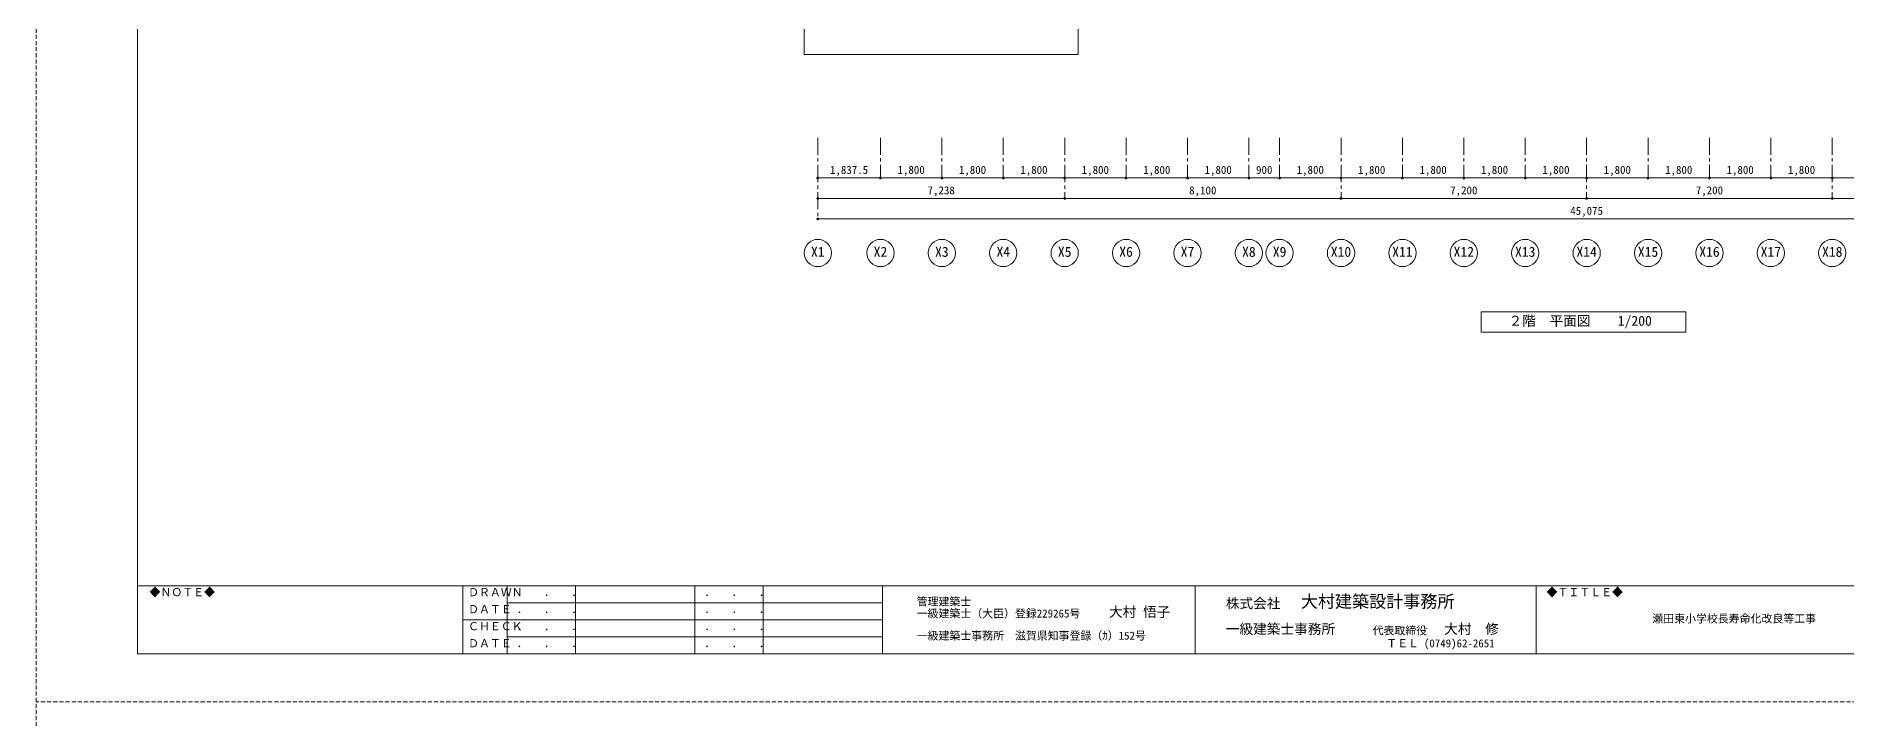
# Model space of a CAD drawing. Units: millimetres at full size, sheet at 1:100. Extents: x -84100 to 167013, y -59450 to 59350.
# Drawn here: x -84100 to -31028, y -549 to 19471 of the extents above; entities that cross this region are included whole.
import ezdxf
from ezdxf.enums import TextEntityAlignment as Align

# ---------------------------------------------------------------- set-up
doc = ezdxf.new("R2010")
doc.units = ezdxf.units.MM
doc.header["$LTSCALE"] = 100
doc.header["$PDMODE"] = 32
doc.header["$PDSIZE"] = 50
doc.linetypes.add('CHAIN1', pattern=[8, 5, -1, 1, -1])
doc.linetypes.add('DASHED1', pattern=[1.8, 1.2, -0.6])
for name, color, linetype, lineweight in [('0-5_通芯符号', 3, 'CHAIN1', 9), ('0-6_寸法線', 3, 'Continuous', 9), ('0-C_部屋種別', 7, 'Continuous', 9), ('1-9_敷地方位', 4, 'Continuous', 9), ('F-0', 3, 'Continuous', 9)]:
    doc.layers.add(name, color=color, linetype=linetype, lineweight=lineweight)
doc.styles.add('ＭＳ ゴシック', font='')
doc.styles.get('ＭＳ ゴシック').set_extended_font_data('MS Gothic')

msp = doc.modelspace()

# ---------------------------------------------------------------- linework, layer by layer
at = {"layer": '0-5_通芯符号'}
for p, q in [((-61191, 16493.7), (-61191, 14112.6)), ((-59353.5, 16493.7), (-59353.5, 15312.6)), ((-57553.5, 16493.7), (-57553.5, 15312.6)), ((-55753.5, 16493.7), (-55753.5, 15312.6)), ((-53953.5, 16493.7), (-53953.5, 14712.6)), ((-52153.5, 16493.7), (-52153.5, 15312.6)), ((-50353.5, 16493.7), (-50353.5, 15312.6)), ((-48553.5, 16493.7), (-48553.5, 15312.6)), ((-47653.5, 16493.7), (-47653.5, 15312.6)), ((-45853.5, 16493.7), (-45853.5, 14712.6)), ((-44053.5, 16493.7), (-44053.5, 15312.6)), ((-42253.5, 16493.7), (-42253.5, 15312.6)), ((-40453.5, 16493.7), (-40453.5, 15312.6)), ((-38653.5, 16493.7), (-38653.5, 14712.6)), ((-36853.5, 16493.7), (-36853.5, 15312.6)), ((-35053.5, 16493.7), (-35053.5, 15312.6)), ((-33253.5, 16493.7), (-33253.5, 15312.6)), ((-31453.5, 16493.7), (-31453.5, 14712.6))]:
    msp.add_line(p, q, dxfattribs=at)
at = {"layer": '0-5_通芯符号', "linetype": 'Continuous'}
msp.add_line((-61191, 14112.6), (-16116, 14112.6), dxfattribs=at)
for points in [[(-61191, 15312.6), (-59353.5, 15312.6), (-57553.5, 15312.6), (-55753.5, 15312.6), (-53953.5, 15312.6), (-52153.5, 15312.6), (-50353.5, 15312.6), (-48553.5, 15312.6), (-47653.5, 15312.6), (-45853.5, 15312.6), (-44053.5, 15312.6), (-42253.5, 15312.6), (-40453.5, 15312.6), (-38653.5, 15312.6), (-36853.5, 15312.6), (-35053.5, 15312.6), (-33253.5, 15312.6), (-31453.5, 15312.6), (-29653.5, 15312.6)], [(-61191, 14712.6), (-53953.5, 14712.6), (-45853.5, 14712.6), (-38653.5, 14712.6), (-31453.5, 14712.6), (-24253.5, 14712.6), (-16116, 14712.6)]]:
    msp.add_lwpolyline(points, dxfattribs=at)
at = {"layer": '0-5_通芯符号'}
for p in [(-61191, 15312.6), (-59353.5, 15312.6), (-57553.5, 15312.6), (-55753.5, 15312.6), (-53953.5, 15312.6), (-52153.5, 15312.6), (-50353.5, 15312.6), (-48553.5, 15312.6), (-47653.5, 15312.6), (-45853.5, 15312.6), (-44053.5, 15312.6), (-42253.5, 15312.6), (-40453.5, 15312.6), (-38653.5, 15312.6), (-36853.5, 15312.6), (-35053.5, 15312.6), (-33253.5, 15312.6), (-31453.5, 15312.6), (-61191, 14712.6), (-53953.5, 14712.6), (-45853.5, 14712.6), (-38653.5, 14712.6), (-31453.5, 14712.6), (-61191, 14112.6)]:
    msp.add_point(p, dxfattribs=at)
at = {"layer": '0-6_寸法線'}
for centre in [(-61191, 13112.6), (-59353.5, 13112.6), (-57553.5, 13112.6), (-55753.5, 13112.6), (-53953.5, 13112.6), (-52153.5, 13112.6), (-50353.5, 13112.6), (-48553.5, 13112.6), (-47653.5, 13112.6), (-45853.5, 13112.6), (-44053.5, 13112.6), (-42253.5, 13112.6), (-40453.5, 13112.6), (-38653.5, 13112.6), (-36853.5, 13112.6), (-35053.5, 13112.6), (-33253.5, 13112.6), (-31453.5, 13112.6)]:
    msp.add_circle(centre, 400, dxfattribs=at)
at = {"layer": '0-C_部屋種別'}
msp.add_line((-53553.5, 20275.1), (-53553.5, 18932.6), dxfattribs=at)
msp.add_lwpolyline([(-61591, 20275.1), (-61591, 18932.6), (-53553.5, 18932.6)], dxfattribs=at)
at = {"layer": '1-9_敷地方位'}
for p, q in [((-41742.7, 11390.1), (-41742.7, 10790.1)), ((-41742.7, 11390.1), (-35742.7, 11390.1)), ((-35742.7, 11390.1), (-35742.7, 10790.1)), ((-41742.7, 10790.1), (-35742.7, 10790.1))]:
    msp.add_line(p, q, dxfattribs=at)
at = {"layer": 'F-0', "color": 5}
for p, q in [((-81129, 1351.7), (-81129, 58351.7)), ((-81129, 3351.7), (-2129, 3351.7)), ((-71591.5, 3351.7), (-71591.5, 1351.7)), ((-70291.5, 3351.7), (-70291.5, 1351.7)), ((-68291.5, 3351.7), (-68291.5, 1351.7)), ((-64791.5, 3351.7), (-64791.5, 1351.7)), ((-62791.5, 3351.7), (-62791.5, 1351.7)), ((-59291.5, 3351.7), (-59291.5, 1351.7)), ((-50129, 3351.7), (-50129, 1351.7)), ((-40129, 3351.7), (-40129, 1351.7)), ((-71591.5, 2351.7), (-59291.5, 2351.7)), ((-2129, 1351.7), (-81129, 1351.7))]:
    msp.add_line(p, q, dxfattribs=at)
at = {"layer": 'F-0', "color": 2}
for p, q in [((-70291.5, 2851.7), (-64791.5, 2851.7)), ((-64791.5, 2851.7), (-59291.5, 2851.7)), ((-70291.5, 1851.7), (-64791.5, 1851.7)), ((-64791.5, 1851.7), (-59291.5, 1851.7))]:
    msp.add_line(p, q, dxfattribs=at)
at = {"layer": 'F-0', "color": 7, "linetype": 'DASHED1'}
msp.add_line((84100, -50), (-84100, -50), dxfattribs=at)
msp.add_lwpolyline([(84100, -59450), (-84100, -59450), (-84100, 59350)], dxfattribs=at)

# ---------------------------------------------------------------- texts
at = {"layer": '0-5_通芯符号', "style": 'ＭＳ ゴシック'}
for s, p in [('1,837.5', (-60832.3, 15362.6)), ('1,800', (-58853.5, 15362.6)), ('1,800', (-57053.5, 15362.6)), ('1,800', (-55253.5, 15362.6)), ('1,800', (-53453.5, 15362.6)), ('1,800', (-51653.5, 15362.6)), ('1,800', (-49853.5, 15362.6)), ('900', (-48343.5, 15362.6)), ('1,800', (-47153.5, 15362.6)), ('1,800', (-45353.5, 15362.6)), ('1,800', (-43553.5, 15362.6)), ('1,800', (-41753.5, 15362.6)), ('1,800', (-39953.5, 15362.6)), ('1,800', (-38153.5, 15362.6)), ('1,800', (-36353.5, 15362.6)), ('1,800', (-34553.5, 15362.6)), ('1,800', (-32753.5, 15362.6)), ('7,238', (-57972.3, 14762.6)), ('8,100', (-50303.5, 14762.6)), ('7,200', (-42653.5, 14762.6)), ('7,200', (-35453.5, 14762.6)), ('45,075', (-39133.5, 14162.6))]:
    msp.add_text(s, height=234.6, dxfattribs=at).set_placement(p, align=Align.BOTTOM_LEFT)
at = {"layer": '0-6_寸法線', "style": 'ＭＳ ゴシック'}
for s, p in [('X1', (-61391, 12912.6)), ('X2', (-59553.5, 12912.6)), ('X3', (-57753.5, 12912.6)), ('X4', (-55953.5, 12912.6)), ('X5', (-54153.5, 12912.6)), ('X6', (-52353.5, 12912.6)), ('X7', (-50553.5, 12912.6)), ('X8', (-48753.5, 12912.6)), ('X9', (-47853.5, 12912.6)), ('X10', (-46153.5, 12912.6)), ('X11', (-44353.5, 12912.6)), ('X12', (-42553.5, 12912.6)), ('X13', (-40753.5, 12912.6)), ('X14', (-38953.5, 12912.6)), ('X15', (-37153.5, 12912.6)), ('X16', (-35353.5, 12912.6)), ('X17', (-33553.5, 12912.6)), ('X18', (-31753.5, 12912.6))]:
    msp.add_text(s, height=293.3, dxfattribs=at).set_placement(p, align=Align.BOTTOM_LEFT)
at = {"layer": '1-9_敷地方位', "color": 3, "style": 'ＭＳ ゴシック'}
msp.add_text('２階\u3000平面図\u3000\u30001/200', height=293.3, dxfattribs=at).set_placement((-40941, 10890.1), align=Align.BOTTOM_LEFT)
at = {"layer": 'F-0', "style": 'ＭＳ ゴシック'}
for s, height, p in [('◆ＮＯＴＥ◆', 234.6, (-80779, 2976.7)), ('ＤＲＡＷＮ', 234.6, (-71441.5, 2976.7)), ('◆ＴＩＴＬＥ◆', 234.6, (-39829, 2976.7)), ('ＤＡＴＥ', 234.6, (-71441.5, 2476.7)), (' \u3000． \u3000． \u3000．', 234.6, (-70493, 2976.7)), (' \u3000． \u3000． \u3000．', 234.6, (-64993, 2976.7)), ('管理建築士', 234.6, (-58291.5, 2701.7)), ('一級建築士（大臣）登録229265号\u3000', 234.6, (-58291.5, 2351.7)), ('大村 悟子', 293.3, (-52654, 2351.7)), ('株式会社\u3000', 293.3, (-49229, 2601.7)), ('ＣＨＥＣＫ', 234.6, (-71441.5, 1976.7)), (' \u3000． \u3000． \u3000．', 234.6, (-70493, 2476.7)), (' \u3000． \u3000． \u3000．', 234.6, (-64993, 2476.7)), ('一級建築士事務所', 293.3, (-49229, 1851.7)), ('代表取締役', 234.6, (-44929, 1851.7)), ('\u3000大村\u3000修', 293.3, (-43229, 1851.7)), ('瀬田東小学校長寿命化改良等工事', 234.6, (-36729, 2201.7)), ('ＤＡＴＥ', 234.6, (-71441.5, 1476.7)), (' \u3000． \u3000． \u3000．', 234.6, (-70493, 1976.7)), (' \u3000． \u3000． \u3000．', 234.6, (-70493, 1476.7)), (' \u3000． \u3000． \u3000．', 234.6, (-64993, 1976.7)), (' \u3000． \u3000． \u3000．', 234.6, (-64993, 1476.7)), ('一級建築士事務所\u3000滋賀県知事登録（ｶ）152号', 234.6, (-58291.5, 1701.7)), ('ＴＥＬ', 234.6, (-44529, 1476.7)), ('(0749)62-2651', 234.6, (-43424, 1476.7))]:
    msp.add_text(s, height=height, dxfattribs=at).set_placement(p, align=Align.BOTTOM_LEFT)
at = {"layer": 'F-0', "color": 7, "style": 'ＭＳ ゴシック'}
msp.add_text('大村建築設計事務所', height=366.6, dxfattribs=at).set_placement((-47029, 2601.7), align=Align.BOTTOM_LEFT)

doc.saveas('drawing.dxf')
